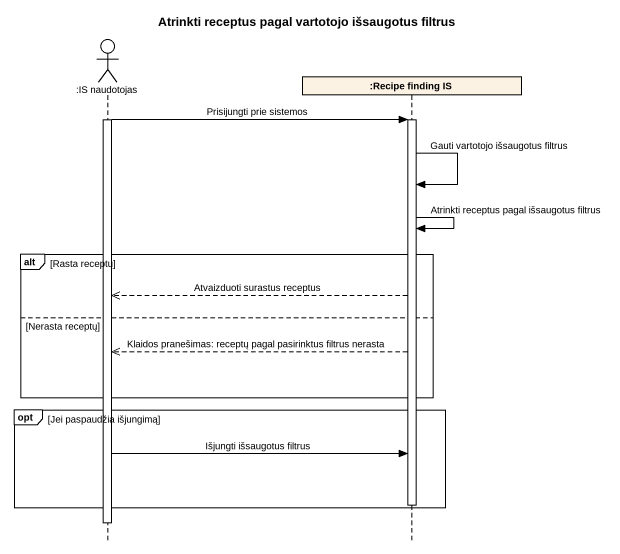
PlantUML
@startuml
title Atrinkti receptus pagal vartotojo išsaugotus filtrus
hide footbox
actor ":IS naudotojas" as IS_naudotojas
participant ":Recipe finding IS" as Recipe_finding_IS

activate IS_naudotojas
IS_naudotojas -> Recipe_finding_IS : Prisijungti prie sistemos
activate Recipe_finding_IS
Recipe_finding_IS -> Recipe_finding_IS : Gauti vartotojo išsaugotus filtrus
Recipe_finding_IS -> Recipe_finding_IS : Atrinkti receptus pagal išsaugotus filtrus
alt Rasta receptų
  Recipe_finding_IS -->> IS_naudotojas : Atvaizduoti surastus receptus
else Nerasta receptų
  Recipe_finding_IS -->> IS_naudotojas : Klaidos pranešimas: receptų pagal pasirinktus filtrus nerasta
end
opt Jei paspaudžia išjungimą
  IS_naudotojas -> Recipe_finding_IS : Išjungti išsaugotus filtrus
  deactivate Recipe_finding_IS
end
deactivate IS_naudotojas
@enduml
